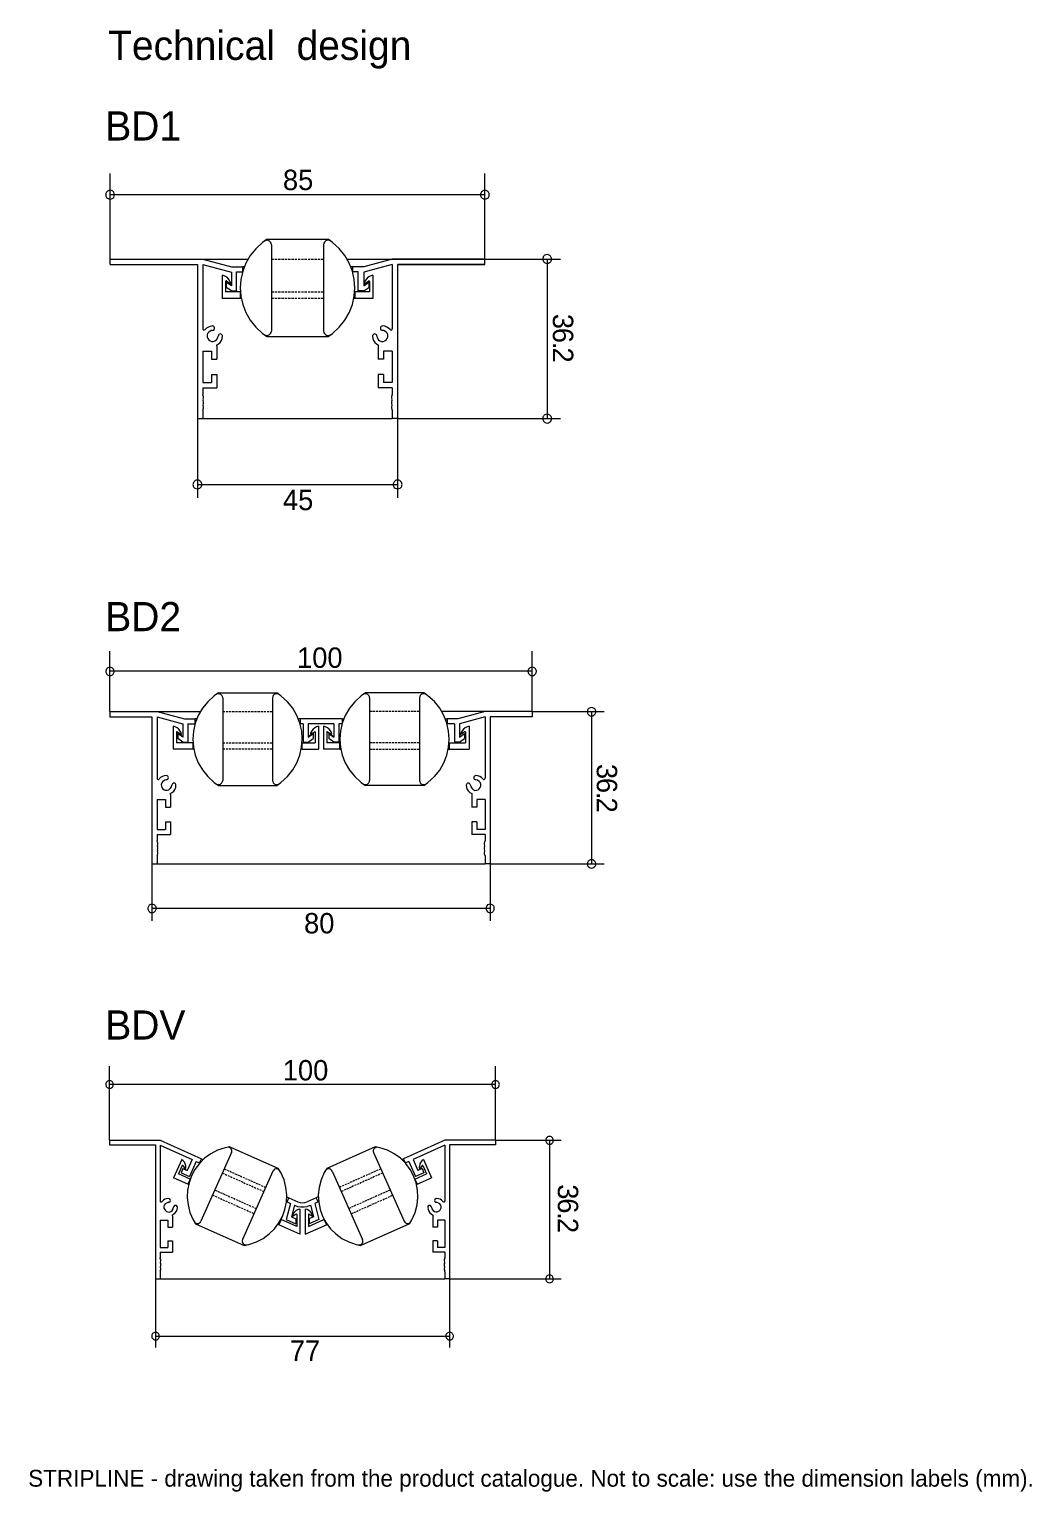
# Model space of a CAD drawing. Extents: x 0 to 239, y -13 to 335.
import ezdxf

# ---------------------------------------------------------------- set-up
doc = ezdxf.new("R2010")
doc.units = 0
for name, color, linetype in [('GEOMETRY', 7, 'Continuous'), ('NOTE', 1, 'Continuous'), ('TEXT', 7, 'Continuous')]:
    doc.layers.add(name, color=color, linetype=linetype)

msp = doc.modelspace()

# ---------------------------------------------------------------- linework, layer by layer
at = {"layer": 'GEOMETRY', "lineweight": 13}
for points in [[(19.49, 280.17), (19.49, 300.52)], [(108.69, 280.17), (108.69, 300.52)], [(108.69, 295.47), (19.49, 295.47)], [(56.83, 284.86), (55.78, 284.12), (54.15, 282.63), (52.81, 280.98), (51.78, 279.18), (51.04, 277.28), (50.59, 275.31), (50.44, 273.31), (50.59, 271.3), (51.04, 269.33), (51.78, 267.43), (52.81, 265.63), (54.15, 263.96), (55.78, 262.47), (56.83, 261.76)], [(57.88, 283.58), (57.82, 283.92), (57.68, 284.2), (57.45, 284.43), (57.14, 284.57), (56.83, 284.63), (56.52, 284.57), (56.2, 284.43)], [(56.83, 284.86), (71.36, 284.86)], [(57.88, 283.58), (57.88, 263.01)], [(71.95, 284.43), (71.67, 284.57), (71.36, 284.63), (71.01, 284.57), (70.73, 284.43), (70.5, 284.2), (70.36, 283.92), (70.3, 283.58)], [(70.3, 283.58), (70.3, 263.01)], [(71.36, 261.76), (72.38, 262.47), (74.01, 263.94), (75.35, 265.6), (76.39, 267.4), (77.14, 269.31), (77.59, 271.29), (77.74, 273.3), (77.59, 275.32), (77.14, 277.3), (76.4, 279.2), (75.36, 281), (74.02, 282.65), (72.38, 284.12), (71.36, 284.86)], [(19.49, 278.9), (19.49, 280.17), (41.54, 280.17)], [(19.49, 278.9), (40.26, 278.9)], [(40.26, 278.9), (40.26, 242.18)], [(41.54, 280.17), (48.35, 278.33)], [(41.54, 280.17), (52.29, 280.17)], [(41.54, 278.87), (41.54, 263.58)], [(41.54, 278.87), (48.35, 277.03)], [(57.88, 280.17), (58.45, 280.17)], [(58.7, 280.17), (59.24, 280.17)], [(59.5, 280.17), (60.03, 280.17)], [(60.29, 280.17), (60.8, 280.17)], [(61.08, 280.17), (61.59, 280.17)], [(61.85, 280.17), (62.39, 280.17)], [(62.65, 280.17), (63.18, 280.17)], [(63.44, 280.17), (63.95, 280.17)], [(64.21, 280.17), (64.74, 280.17)], [(65, 280.17), (65.54, 280.17)], [(65.79, 280.17), (66.3, 280.17)], [(66.59, 280.17), (67.1, 280.17)], [(67.36, 280.17), (67.89, 280.17)], [(68.15, 280.17), (68.69, 280.17)], [(68.94, 280.17), (69.45, 280.17)], [(69.74, 280.17), (70.3, 280.17)], [(75.87, 280.17), (86.65, 280.17)], [(86.65, 280.17), (79.84, 278.33)], [(86.65, 278.87), (79.84, 277.03)], [(86.65, 280.17), (108.69, 280.17)], [(108.69, 278.9), (108.69, 280.17), (86.65, 280.17)], [(86.65, 278.87), (86.65, 263.58)], [(87.89, 278.9), (108.69, 278.9), (108.69, 280.17)], [(108.69, 278.9), (87.89, 278.9)], [(87.9, 278.9), (87.9, 242.18)], [(108.69, 280.17), (126.65, 280.17)], [(123.5, 280.17), (123.5, 242.19)], [(46.13, 276.32), (46.13, 270.78)], [(47.15, 274.95), (48.23, 274.22), (48.09, 274.73), (47.86, 275.21), (47.52, 275.61), (47.13, 275.95), (46.64, 276.17), (46.13, 276.32)], [(48.35, 278.33), (50.98, 278.33)], [(48.35, 277.03), (48.35, 273.82)], [(49.59, 277.08), (50.98, 277.08)], [(49.59, 272.57), (49.59, 277.08)], [(50.98, 278.33), (50.98, 277.08)], [(51.41, 278.33), (50.98, 278.33)], [(50.98, 277.08), (50.98, 277.05)], [(77.2, 278.33), (76.77, 278.33)], [(77.2, 278.33), (77.2, 277.08)], [(79.84, 278.33), (77.2, 278.33)], [(77.2, 277.08), (77.2, 277.05)], [(78.56, 277.08), (77.2, 277.08)], [(78.56, 272.57), (78.56, 277.08)], [(79.84, 277.03), (79.84, 273.82)], [(82.02, 276.32), (81.51, 276.17), (81.06, 275.95), (80.63, 275.61), (80.32, 275.21), (80.07, 274.73), (79.92, 274.22)], [(82.02, 276.32), (82.02, 270.78)], [(47.15, 274.95), (47.07, 274.95), (47.01, 274.93), (46.98, 274.87)], [(46.98, 274.87), (46.98, 272.37)], [(50.45, 272.37), (46.98, 272.37)], [(47.1, 274.67), (47.1, 273.42)], [(48.35, 273.82), (47.1, 274.67)], [(48.35, 273.82), (47.1, 274.67)], [(48.35, 272.57), (47.1, 273.42)], [(48.35, 272.57), (49.59, 272.57)], [(50.45, 272.37), (50.45, 270.78)], [(50.45, 272.37), (50.47, 272.37)], [(57.88, 272.37), (58.45, 272.37)], [(58.7, 272.37), (59.24, 272.37)], [(59.5, 272.37), (60.03, 272.37)], [(60.29, 272.37), (60.8, 272.37)], [(61.08, 272.37), (61.59, 272.37)], [(61.85, 272.37), (62.39, 272.37)], [(62.65, 272.37), (63.18, 272.37)], [(63.44, 272.37), (63.95, 272.37)], [(64.21, 272.37), (64.74, 272.37)], [(65, 272.37), (65.54, 272.37)], [(65.79, 272.37), (66.3, 272.37)], [(66.59, 272.37), (67.1, 272.37)], [(67.36, 272.37), (67.89, 272.37)], [(68.15, 272.37), (68.69, 272.37)], [(68.94, 272.37), (69.45, 272.37)], [(69.74, 272.37), (70.3, 272.37)], [(77.71, 272.37), (77.74, 272.37)], [(77.74, 272.37), (77.74, 270.78)], [(81.2, 272.37), (77.74, 272.37)], [(79.84, 272.57), (78.56, 272.57)], [(79.84, 273.82), (81.09, 274.67)], [(79.84, 272.57), (81.09, 273.42)], [(79.92, 274.22), (81.03, 274.95)], [(81.2, 274.87), (81.17, 274.93), (81.11, 274.95), (81.03, 274.95)], [(81.09, 274.67), (81.09, 273.42)], [(81.2, 274.87), (81.2, 272.37)], [(50.45, 270.78), (46.13, 270.78)], [(50.67, 270.78), (50.44, 270.78)], [(58.45, 270.78), (57.88, 270.78)], [(59.24, 270.78), (58.7, 270.78)], [(60.03, 270.78), (59.5, 270.78)], [(60.8, 270.78), (60.29, 270.78)], [(61.59, 270.78), (61.08, 270.78)], [(62.39, 270.78), (61.85, 270.78)], [(63.18, 270.78), (62.64, 270.78)], [(63.95, 270.78), (63.44, 270.78)], [(64.74, 270.78), (64.21, 270.78)], [(65.54, 270.78), (65, 270.78)], [(66.3, 270.78), (65.79, 270.78)], [(67.1, 270.78), (66.59, 270.78)], [(67.89, 270.78), (67.36, 270.78)], [(68.69, 270.78), (68.15, 270.78)], [(69.45, 270.78), (68.94, 270.78)], [(70.3, 270.78), (69.74, 270.78)], [(77.74, 270.78), (77.48, 270.78)], [(82.02, 270.78), (77.74, 270.78)], [(41.54, 263.58), (41.56, 263.43), (41.68, 263.32), (41.82, 263.27), (41.96, 263.29), (42.08, 263.38)], [(43.83, 264.23), (43.32, 264.14), (42.87, 263.97), (42.44, 263.72), (42.08, 263.38)], [(43.86, 263.18), (43.52, 263.12), (43.01, 262.8), (42.7, 262.43), (42.57, 262.03), (42.58, 261.64), (42.73, 261.27), (42.97, 260.95), (43.29, 260.7), (43.66, 260.56), (44.05, 260.54), (44.45, 260.67), (44.82, 260.97), (45.14, 261.48), (45.2, 261.82)], [(43.86, 263.18), (44.06, 263.21), (44.15, 263.27), (44.22, 263.35), (44.28, 263.44), (44.33, 263.53), (44.35, 263.63), (44.36, 263.72), (44.36, 263.82), (44.33, 263.91), (44.29, 263.99), (44.22, 264.07), (44.14, 264.13), (44.03, 264.17), (43.84, 264.23)], [(44.83, 259.69), (45.31, 259.97), (45.68, 260.34), (45.99, 260.77), (46.16, 261.28), (46.25, 261.79)], [(46.25, 261.79), (46.22, 261.99), (46.1, 262.16), (45.93, 262.27), (45.73, 262.33), (45.54, 262.3), (45.37, 262.19), (45.25, 262.02), (45.2, 261.82)], [(56.2, 262.16), (56.52, 262.02), (56.83, 261.96), (57.14, 262.02), (57.45, 262.19), (57.68, 262.41), (57.82, 262.7), (57.88, 263.01)], [(56.83, 261.76), (71.36, 261.76)], [(70.3, 263.01), (70.36, 262.7), (70.5, 262.41), (70.73, 262.19), (71.01, 262.02), (71.36, 261.96), (71.67, 262.02), (71.95, 262.16)], [(82.99, 261.82), (82.93, 262.02), (82.82, 262.19), (82.65, 262.3), (82.45, 262.33), (82.25, 262.27), (82.08, 262.16), (81.97, 261.99), (81.94, 261.79)], [(81.94, 261.79), (82, 261.28), (82.19, 260.77), (82.48, 260.34), (82.87, 259.97), (83.33, 259.69)], [(82.99, 261.82), (83.04, 261.48), (83.35, 260.97), (83.72, 260.66), (84.11, 260.53), (84.5, 260.55), (84.87, 260.7), (85.19, 260.95), (85.44, 261.27), (85.59, 261.64), (85.61, 262.04), (85.48, 262.43), (85.17, 262.8), (84.66, 263.12), (84.32, 263.18)], [(84.35, 264.23), (84.15, 264.17), (83.98, 264.09), (83.87, 263.92), (83.81, 263.72), (83.84, 263.52), (83.95, 263.32), (84.12, 263.21), (84.32, 263.18)], [(86.11, 263.38), (85.74, 263.72), (85.31, 263.97), (84.86, 264.15), (84.35, 264.23)], [(86.11, 263.38), (86.22, 263.29), (86.36, 263.27), (86.5, 263.32), (86.62, 263.44), (86.65, 263.58)], [(41.54, 258.24), (43.64, 258.24)], [(41.54, 258.24), (41.54, 250.78)], [(43.64, 258.24), (43.64, 256.34)], [(44.83, 259.69), (44.77, 259.63), (44.8, 259.55), (44.88, 259.49)], [(44.88, 259.49), (44.88, 259.46)], [(44.88, 259.49), (44.88, 256.34)], [(83.3, 259.49), (83.38, 259.55), (83.38, 259.63), (83.33, 259.69)], [(83.3, 259.49), (83.3, 259.46)], [(83.3, 259.49), (83.3, 256.34)], [(86.65, 258.24), (84.55, 258.24)], [(84.55, 258.24), (84.55, 256.34)], [(86.65, 258.24), (86.65, 250.78)], [(43.64, 256.34), (44.88, 256.34)], [(84.55, 256.34), (83.3, 256.34)], [(41.54, 250.78), (43.64, 250.78)], [(43.64, 252.68), (43.64, 250.78)], [(43.64, 252.68), (44.88, 252.68)], [(44.88, 252.68), (44.88, 249.53)], [(83.3, 252.68), (83.3, 249.53)], [(84.55, 252.68), (83.3, 252.68)], [(84.55, 252.68), (84.55, 250.78)], [(86.65, 250.78), (84.55, 250.78)], [(41.54, 249.53), (44.88, 249.53)], [(41.54, 249.53), (41.54, 247.94)], [(41.62, 246.81), (41.73, 247.12), (41.71, 247.46), (41.59, 247.77), (41.54, 247.94)], [(86.65, 249.53), (83.3, 249.53)], [(86.59, 247.77), (86.48, 247.46), (86.45, 247.12), (86.56, 246.81)], [(86.59, 247.77), (86.65, 247.94)], [(86.65, 249.53), (86.65, 247.94)], [(41.59, 244.34), (41.54, 244.17)], [(41.54, 244.17), (41.54, 242.19)], [(41.62, 246.81), (41.59, 246.67), (41.62, 246.5)], [(41.62, 245.62), (41.59, 245.48), (41.62, 245.33)], [(41.59, 244.34), (41.71, 244.65), (41.74, 244.99), (41.62, 245.33)], [(41.62, 245.62), (41.73, 245.9), (41.73, 246.21), (41.62, 246.5)], [(86.56, 246.5), (86.45, 246.21), (86.45, 245.9), (86.56, 245.62)], [(86.56, 245.33), (86.45, 244.99), (86.48, 244.65), (86.59, 244.34)], [(86.56, 246.5), (86.59, 246.67), (86.56, 246.81)], [(86.56, 245.33), (86.59, 245.48), (86.56, 245.62)], [(86.65, 244.17), (86.59, 244.34)], [(86.65, 244.17), (86.65, 242.19)], [(40.26, 242.18), (41.54, 242.18)], [(40.26, 242.18), (40.26, 223.37)], [(41.54, 242.18), (86.65, 242.18)], [(87.89, 242.18), (86.65, 242.18)], [(87.89, 242.18), (126.65, 242.19)], [(87.89, 242.18), (87.89, 223.37)], [(40.26, 226.52), (87.89, 226.52)], [(19.46, 172.46), (19.46, 186.84)], [(119.95, 172.46), (119.95, 186.84)], [(119.95, 182.05), (19.46, 182.05)], [(45.28, 176.91), (44.29, 176.23), (42.73, 174.82), (41.46, 173.24), (40.47, 171.52), (39.76, 169.71), (39.33, 167.82), (39.19, 165.9), (39.33, 163.98), (39.76, 162.1), (40.47, 160.28), (41.46, 158.57), (42.73, 156.99), (44.29, 155.58), (45.28, 154.89)], [(46.28, 175.72), (46.22, 176.03), (46.16, 176.16), (46.09, 176.27), (46.01, 176.38), (45.92, 176.47), (45.82, 176.55), (45.72, 176.61), (45.61, 176.66), (45.49, 176.69), (45.37, 176.71), (45.24, 176.71), (45.11, 176.69), (44.97, 176.66), (44.69, 176.54)], [(45.28, 176.91), (59.16, 176.91)], [(46.28, 175.72), (46.28, 156.09)], [(59.72, 176.54), (59.44, 176.66), (59.13, 176.71), (58.82, 176.66), (58.56, 176.51), (58.33, 176.29), (58.19, 176.03), (58.13, 175.72)], [(58.13, 175.72), (58.13, 156.09)], [(59.16, 154.89), (60.12, 155.58), (61.68, 156.99), (62.95, 158.57), (63.94, 160.28), (64.65, 162.1), (65.07, 163.98), (65.22, 165.9), (65.08, 167.82), (64.65, 169.71), (63.94, 171.52), (62.95, 173.24), (61.68, 174.82), (60.12, 176.23), (59.16, 176.91)], [(80.26, 176.91), (79.27, 176.23), (77.71, 174.82), (76.44, 173.25), (75.45, 171.53), (74.74, 169.71), (74.32, 167.82), (74.18, 165.9), (74.32, 163.98), (74.75, 162.09), (75.45, 160.28), (76.44, 158.56), (77.71, 156.98), (79.27, 155.58), (80.26, 154.89)], [(81.26, 175.72), (81.2, 176.03), (81.14, 176.16), (81.07, 176.27), (80.99, 176.38), (80.9, 176.47), (80.81, 176.54), (80.7, 176.61), (80.59, 176.66), (80.47, 176.69), (80.35, 176.71), (80.22, 176.71), (80.09, 176.69), (79.95, 176.66), (79.67, 176.54)], [(94.14, 176.91), (80.26, 176.91)], [(81.26, 175.72), (81.26, 156.09)], [(94.7, 176.54), (94.42, 176.66), (94.11, 176.71), (93.8, 176.66), (93.54, 176.51), (93.31, 176.29), (93.17, 176.03), (93.12, 175.72)], [(93.12, 175.72), (93.12, 156.09)], [(94.14, 154.89), (95.1, 155.58), (96.66, 156.98), (97.93, 158.56), (98.93, 160.27), (99.63, 162.09), (100.06, 163.98), (100.2, 165.9), (100.06, 167.83), (99.64, 169.71), (98.93, 171.53), (97.94, 173.25), (96.66, 174.83), (95.1, 176.23), (94.14, 176.91)], [(19.46, 172.46), (30.67, 172.46)], [(19.46, 172.46), (19.46, 171.24)], [(19.46, 171.24), (29.45, 171.24)], [(29.45, 171.24), (29.45, 136.23)], [(30.67, 172.46), (37.17, 170.7)], [(30.67, 172.46), (40.97, 172.46)], [(30.67, 171.21), (30.67, 156.63)], [(30.67, 171.21), (36.77, 169.56)], [(37.17, 170.7), (39.66, 170.7)], [(39.66, 170.7), (39.66, 169.51)], [(40.12, 170.7), (39.69, 170.7)], [(46.28, 172.46), (46.81, 172.46)], [(47.07, 172.46), (47.58, 172.46)], [(47.83, 172.46), (48.32, 172.46)], [(48.57, 172.46), (49.08, 172.46)], [(49.34, 172.46), (49.82, 172.46)], [(50.08, 172.46), (50.59, 172.46)], [(50.84, 172.46), (51.32, 172.46)], [(51.58, 172.46), (52.09, 172.46)], [(52.32, 172.46), (52.83, 172.46)], [(53.08, 172.46), (53.59, 172.46)], [(53.82, 172.46), (54.33, 172.46)], [(54.59, 172.46), (55.1, 172.46)], [(55.33, 172.46), (55.84, 172.46)], [(56.09, 172.46), (56.57, 172.46)], [(56.83, 172.46), (57.34, 172.46)], [(57.59, 172.46), (58.13, 172.46)], [(64.69, 170.7), (64.29, 170.7)], [(64.69, 170.7), (64.69, 169.51)], [(74.7, 170.7), (64.69, 170.7)], [(74.7, 170.7), (74.7, 169.51)], [(74.7, 170.7), (75.1, 170.7)], [(81.82, 172.46), (81.26, 172.46)], [(82.56, 172.46), (82.05, 172.46)], [(83.3, 172.46), (82.82, 172.46)], [(84.07, 172.46), (83.55, 172.46)], [(84.8, 172.46), (84.32, 172.46)], [(85.57, 172.46), (85.06, 172.46)], [(86.31, 172.46), (85.82, 172.46)], [(87.07, 172.46), (86.56, 172.46)], [(87.81, 172.46), (87.33, 172.46)], [(88.58, 172.46), (88.07, 172.46)], [(89.31, 172.46), (88.8, 172.46)], [(90.08, 172.46), (89.57, 172.46)], [(90.82, 172.46), (90.31, 172.46)], [(91.58, 172.46), (91.07, 172.46)], [(92.32, 172.46), (91.81, 172.46)], [(93.12, 172.46), (92.58, 172.46)], [(108.75, 172.46), (98.45, 172.46)], [(99.27, 170.7), (99.7, 170.7)], [(99.73, 170.7), (99.73, 169.51)], [(102.22, 170.7), (99.73, 170.7)], [(108.75, 172.46), (102.22, 170.7)], [(108.75, 171.21), (102.62, 169.56)], [(119.95, 172.46), (108.75, 172.46)], [(108.75, 171.21), (108.75, 156.63)], [(119.95, 171.24), (109.94, 171.24)], [(109.94, 171.24), (109.94, 136.23)], [(119.95, 172.46), (137.09, 172.46)], [(119.95, 172.46), (119.95, 171.24)], [(134.08, 172.46), (134.08, 136.23)], [(34.5, 168.97), (34.5, 163.49)], [(35.44, 167.66), (36.49, 166.98), (36.37, 167.46), (36.12, 167.92), (35.81, 168.31), (35.41, 168.63), (34.98, 168.85), (34.5, 168.97)], [(35.44, 167.66), (35.38, 167.69), (35.32, 167.66), (35.29, 167.6)], [(35.29, 167.6), (35.29, 164.99)], [(35.58, 167.21), (35.58, 166.02)], [(36.77, 166.41), (35.58, 167.21)], [(36.77, 166.41), (35.58, 167.21)], [(36.77, 169.56), (36.77, 166.41)], [(37.96, 169.51), (37.96, 165.19)], [(37.96, 169.51), (39.66, 169.51)], [(39.69, 169.51), (39.69, 169.48)], [(65.45, 169.51), (64.69, 169.51)], [(65.45, 169.51), (65.45, 165.19)], [(72.74, 169.51), (66.64, 169.51)], [(66.65, 169.51), (66.65, 166.41)], [(69.11, 168.97), (68.63, 168.85), (68.18, 168.63), (67.81, 168.31), (67.5, 167.92), (67.24, 167.46), (67.13, 166.98)], [(68.32, 167.6), (68.29, 167.66), (68.23, 167.69), (68.18, 167.66), (67.13, 166.98)], [(67.84, 167.21), (67.84, 166.02)], [(68.32, 167.6), (68.32, 165)], [(69.11, 168.97), (69.11, 163.49)], [(70.28, 168.97), (70.28, 163.49)], [(71.24, 167.66), (72.26, 166.98), (72.15, 167.46), (71.92, 167.92), (71.61, 168.31), (71.21, 168.63), (70.76, 168.85), (70.28, 168.97)], [(71.24, 167.66), (71.16, 167.69), (71.1, 167.66), (71.07, 167.6)], [(71.07, 167.6), (71.07, 164.99)], [(71.55, 167.21), (71.55, 166.02)], [(72.74, 169.51), (72.74, 166.41)], [(74.7, 169.51), (73.96, 169.51)], [(73.96, 169.51), (73.96, 165.19)], [(99.7, 169.51), (99.7, 169.48)], [(101.43, 169.51), (99.73, 169.51)], [(101.43, 169.51), (101.43, 165.19)], [(102.62, 169.56), (102.62, 166.41)], [(102.62, 166.41), (103.84, 167.21)], [(102.62, 166.41), (103.84, 167.21)], [(104.92, 168.97), (104.44, 168.85), (103.98, 168.63), (103.58, 168.31), (103.27, 167.92), (103.05, 167.46), (102.9, 166.98)], [(104.1, 167.6), (104.1, 167.66), (104.01, 167.69), (103.95, 167.66), (102.9, 166.98)], [(103.84, 167.21), (103.84, 166.02)], [(104.1, 167.6), (104.1, 164.99)], [(104.92, 168.97), (104.92, 163.49)], [(39.18, 164.99), (35.29, 164.99)], [(36.77, 165.19), (35.58, 166.02)], [(36.77, 165.19), (37.96, 165.19)], [(39.18, 164.99), (39.18, 163.49)], [(39.18, 164.99), (39.24, 164.99)], [(46.28, 164.99), (46.81, 164.99)], [(47.07, 164.99), (47.58, 164.99)], [(47.83, 164.99), (48.32, 164.99)], [(48.57, 164.99), (49.08, 164.99)], [(49.34, 164.99), (49.82, 164.99)], [(50.08, 164.99), (50.59, 164.99)], [(50.84, 164.99), (51.32, 164.99)], [(51.58, 164.99), (52.09, 164.99)], [(52.32, 164.99), (52.83, 164.99)], [(53.08, 164.99), (53.59, 164.99)], [(53.82, 164.99), (54.33, 164.99)], [(54.59, 164.99), (55.1, 164.99)], [(55.33, 164.99), (55.84, 164.99)], [(56.09, 164.99), (56.57, 164.99)], [(56.83, 164.99), (57.34, 164.99)], [(57.59, 164.99), (58.13, 164.99)], [(65.23, 165), (65.2, 165)], [(65.23, 163.49), (65.23, 165), (68.32, 165)], [(65.45, 165.19), (66.64, 165.19), (67.84, 166.02)], [(74.19, 163.49), (74.19, 164.99), (71.07, 164.99)], [(73.96, 165.19), (72.74, 165.19), (71.55, 166.02)], [(74.19, 164.99), (74.22, 164.99)], [(81.82, 164.99), (81.26, 164.99)], [(82.56, 164.99), (82.05, 164.99)], [(83.3, 164.99), (82.82, 164.99)], [(84.07, 164.99), (83.55, 164.99)], [(84.8, 164.99), (84.32, 164.99)], [(85.57, 164.99), (85.06, 164.99)], [(86.31, 164.99), (85.82, 164.99)], [(87.07, 164.99), (86.56, 164.99)], [(87.81, 164.99), (87.33, 164.99)], [(88.58, 164.99), (88.07, 164.99)], [(89.31, 164.99), (88.8, 164.99)], [(90.08, 164.99), (89.57, 164.99)], [(90.82, 164.99), (90.31, 164.99)], [(91.58, 164.99), (91.07, 164.99)], [(92.32, 164.99), (91.81, 164.99)], [(93.12, 164.99), (92.58, 164.99)], [(100.21, 164.99), (100.18, 164.99)], [(100.21, 165), (100.21, 163.49)], [(100.21, 164.99), (104.1, 164.99)], [(102.62, 165.19), (101.43, 165.19)], [(102.62, 165.19), (103.84, 166.02)], [(39.18, 163.49), (34.5, 163.49)], [(39.41, 163.49), (39.18, 163.49)], [(46.81, 163.49), (46.28, 163.49)], [(47.58, 163.49), (47.07, 163.49)], [(48.32, 163.49), (47.84, 163.49)], [(49.08, 163.49), (48.57, 163.49)], [(49.82, 163.49), (49.34, 163.49)], [(50.59, 163.49), (50.08, 163.49)], [(51.32, 163.49), (50.84, 163.49)], [(52.09, 163.49), (51.58, 163.49)], [(52.83, 163.49), (52.32, 163.49)], [(53.59, 163.49), (53.08, 163.49)], [(54.33, 163.49), (53.82, 163.49)], [(55.1, 163.49), (54.59, 163.49)], [(55.84, 163.49), (55.33, 163.49)], [(56.57, 163.49), (56.09, 163.49)], [(57.34, 163.49), (56.83, 163.49)], [(58.13, 163.49), (57.59, 163.49)], [(65.23, 163.49), (65, 163.49)], [(65.23, 163.49), (69.11, 163.49)], [(74.19, 163.49), (70.28, 163.49)], [(74.19, 163.49), (74.39, 163.49)], [(81.26, 163.49), (81.82, 163.49)], [(82.05, 163.49), (82.56, 163.49)], [(82.82, 163.49), (83.3, 163.49)], [(83.55, 163.49), (84.07, 163.49)], [(84.32, 163.49), (84.8, 163.49)], [(85.06, 163.49), (85.57, 163.49)], [(85.82, 163.49), (86.31, 163.49)], [(86.56, 163.49), (87.07, 163.49)], [(87.33, 163.49), (87.81, 163.49)], [(88.07, 163.49), (88.58, 163.49)], [(88.8, 163.49), (89.31, 163.49)], [(89.57, 163.49), (90.08, 163.49)], [(90.31, 163.49), (90.82, 163.49)], [(91.07, 163.49), (91.58, 163.49)], [(91.81, 163.49), (92.32, 163.49)], [(92.58, 163.49), (93.12, 163.49)], [(99.98, 163.49), (100.21, 163.49)], [(100.21, 163.49), (104.92, 163.49)], [(32.86, 157.25), (32.37, 157.17), (31.95, 157.02), (31.52, 156.77), (31.18, 156.43)], [(32.88, 156.23), (33.08, 156.29), (33.22, 156.4), (33.34, 156.57), (33.36, 156.74), (33.31, 156.94), (33.2, 157.11), (33.05, 157.19), (32.86, 157.25)], [(106.54, 157.25), (106.36, 157.19), (106.19, 157.11), (106.08, 156.94), (106.02, 156.74), (106.05, 156.57), (106.17, 156.4), (106.34, 156.29), (106.51, 156.23)], [(108.21, 156.43), (107.87, 156.77), (107.47, 157.02), (107.02, 157.16), (106.53, 157.25)], [(30.67, 156.63), (30.7, 156.48), (30.78, 156.37), (30.93, 156.34), (31.07, 156.34), (31.18, 156.43)], [(32.88, 156.23), (32.49, 156.17), (32.04, 155.85), (31.77, 155.49), (31.65, 155.12), (31.68, 154.74), (31.81, 154.4), (32.04, 154.1), (32.34, 153.88), (32.68, 153.74), (33.05, 153.73), (33.43, 153.84), (33.79, 154.12), (34.1, 154.58), (34.16, 154.95)], [(33.82, 152.94), (34.27, 153.19), (34.64, 153.53), (34.93, 153.96), (35.1, 154.41), (35.15, 154.92)], [(35.15, 154.92), (35.13, 155.12), (35.04, 155.29), (34.87, 155.41), (34.67, 155.43), (34.47, 155.41), (34.33, 155.29), (34.22, 155.15), (34.16, 154.95)], [(44.69, 155.29), (44.97, 155.15), (45.1, 155.11), (45.24, 155.1), (45.37, 155.1), (45.49, 155.12), (45.62, 155.15), (45.73, 155.2), (45.84, 155.27), (45.93, 155.35), (46.02, 155.44), (46.1, 155.55), (46.17, 155.67), (46.22, 155.8), (46.28, 156.09)], [(45.28, 154.89), (59.16, 154.89)], [(58.13, 156.09), (58.19, 155.8), (58.33, 155.52), (58.56, 155.29), (58.82, 155.15), (59.13, 155.09), (59.44, 155.15), (59.72, 155.29)], [(79.67, 155.29), (79.95, 155.15), (80.09, 155.11), (80.22, 155.1), (80.35, 155.1), (80.48, 155.12), (80.6, 155.15), (80.71, 155.2), (80.82, 155.27), (80.92, 155.35), (81.01, 155.44), (81.08, 155.55), (81.15, 155.67), (81.2, 155.8), (81.26, 156.09)], [(94.14, 154.89), (80.26, 154.89)], [(93.12, 156.09), (93.17, 155.8), (93.31, 155.52), (93.54, 155.29), (93.8, 155.15), (94.11, 155.09), (94.42, 155.15), (94.7, 155.29)], [(105.23, 154.95), (105.2, 155.15), (105.09, 155.29), (104.92, 155.41), (104.72, 155.43), (104.52, 155.41), (104.38, 155.29), (104.27, 155.12), (104.24, 154.92)], [(104.24, 154.92), (104.29, 154.41), (104.49, 153.96), (104.78, 153.53), (105.14, 153.19), (105.57, 152.94)], [(105.23, 154.95), (105.32, 154.58), (105.62, 154.12), (105.97, 153.84), (106.33, 153.72), (106.7, 153.74), (107.05, 153.88), (107.35, 154.1), (107.58, 154.4), (107.72, 154.75), (107.74, 155.12), (107.63, 155.5), (107.36, 155.86), (106.9, 156.17), (106.51, 156.23)], [(108.21, 156.43), (108.32, 156.34), (108.46, 156.34), (108.61, 156.37), (108.69, 156.48), (108.75, 156.62)], [(30.67, 151.55), (32.66, 151.55)], [(30.67, 151.55), (30.67, 144.43)], [(32.66, 151.55), (32.66, 149.73)], [(32.66, 149.73), (33.88, 149.73)], [(33.82, 152.94), (33.76, 152.85), (33.79, 152.77), (33.88, 152.74)], [(33.88, 152.74), (33.88, 152.71)], [(33.88, 152.74), (33.88, 149.73)], [(105.54, 152.74), (105.63, 152.77), (105.63, 152.85), (105.57, 152.94)], [(105.54, 152.74), (105.54, 152.71)], [(105.54, 152.74), (105.54, 149.73)], [(106.73, 149.73), (105.54, 149.73)], [(108.75, 151.55), (106.73, 151.55)], [(106.73, 151.55), (106.73, 149.73)], [(108.75, 151.55), (108.75, 144.43)], [(32.66, 146.24), (32.66, 144.43)], [(32.66, 146.24), (33.88, 146.24)], [(33.88, 146.24), (33.88, 143.23)], [(105.54, 146.24), (105.54, 143.23)], [(106.73, 146.24), (105.54, 146.24)], [(106.73, 146.24), (106.73, 144.43)], [(30.67, 144.43), (32.66, 144.43)], [(30.67, 143.23), (33.88, 143.23)], [(30.67, 143.23), (30.67, 141.73)], [(108.75, 143.23), (105.54, 143.23)], [(108.75, 144.43), (106.73, 144.43)], [(108.75, 143.23), (108.75, 141.73)], [(30.76, 140.62), (30.84, 140.94), (30.84, 141.25), (30.7, 141.56), (30.67, 141.73)], [(30.76, 140.62), (30.73, 140.48), (30.76, 140.34)], [(30.76, 139.49), (30.73, 139.35), (30.76, 139.21)], [(30.76, 139.49), (30.84, 139.77), (30.84, 140.06), (30.76, 140.34)], [(108.69, 141.56), (108.55, 141.25), (108.55, 140.94), (108.63, 140.62)], [(108.63, 140.34), (108.55, 140.06), (108.55, 139.77), (108.63, 139.49)], [(108.63, 140.34), (108.69, 140.48), (108.63, 140.62)], [(108.63, 139.21), (108.69, 139.35), (108.63, 139.49)], [(108.69, 141.56), (108.75, 141.73)], [(29.45, 136.23), (30.67, 136.23)], [(29.45, 136.23), (29.45, 122.64)], [(30.7, 138.3), (30.67, 138.13)], [(30.67, 138.13), (30.67, 136.23)], [(30.67, 136.23), (108.75, 136.23)], [(30.7, 138.3), (30.84, 138.58), (30.84, 138.89), (30.76, 139.21)], [(108.63, 139.21), (108.55, 138.89), (108.55, 138.58), (108.69, 138.3)], [(108.75, 138.13), (108.69, 138.3)], [(108.75, 138.13), (108.75, 136.23)], [(109.94, 136.23), (108.75, 136.23)], [(109.94, 136.23), (137.09, 136.23)], [(109.94, 136.23), (109.94, 122.64)], [(29.45, 125.64), (109.94, 125.64)], [(19.35, 70.43), (19.35, 88.11)], [(111.22, 70.43), (111.22, 88.11)], [(111.22, 83.71), (19.35, 83.71)], [(19.35, 70.43), (31.38, 70.43)], [(19.35, 70.43), (19.35, 69.32)], [(31.38, 70.43), (41.22, 66.03)], [(99.19, 70.43), (89.34, 66.03)], [(111.22, 70.43), (99.19, 70.43)], [(111.22, 70.43), (126.82, 70.43)], [(111.22, 70.43), (111.22, 69.32)], [(124.07, 70.43), (124.07, 37.43)], [(19.35, 69.32), (30.3, 69.32)], [(30.3, 69.32), (30.3, 37.43)], [(31.38, 69.24), (31.38, 56.02)], [(31.38, 69.24), (38.98, 65.83)], [(48.01, 68.87), (46.87, 68.64), (45.07, 68.05), (43.43, 67.22), (41.98, 66.16), (40.73, 64.91), (39.68, 63.5), (38.86, 61.96), (38.27, 60.32), (37.93, 58.59), (37.84, 56.83), (38.03, 55.04), (38.5, 53.27), (39.27, 51.54), (39.83, 50.57)], [(48.37, 67.51), (41.11, 51.2)], [(48.37, 67.51), (48.46, 67.76), (48.45, 67.91), (48.43, 68.05), (48.41, 68.16), (48.37, 68.27), (48.33, 68.36), (48.28, 68.45), (48.21, 68.52), (48.14, 68.59), (48.04, 68.64), (47.93, 68.7), (47.81, 68.74), (47.66, 68.79), (47.38, 68.76)], [(48.01, 68.87), (59.53, 63.74)], [(82.59, 68.87), (71.04, 63.74)], [(83.21, 68.76), (82.93, 68.79), (82.79, 68.75), (82.67, 68.71), (82.56, 68.65), (82.46, 68.59), (82.38, 68.53), (82.3, 68.45), (82.24, 68.36), (82.2, 68.26), (82.16, 68.16), (82.13, 68.04), (82.11, 67.91), (82.11, 67.76), (82.19, 67.51)], [(82.19, 67.51), (89.46, 51.2)], [(90.73, 50.57), (91.33, 51.54), (92.09, 53.27), (92.55, 55.04), (92.73, 56.83), (92.65, 58.6), (92.3, 60.32), (91.71, 61.97), (90.88, 63.51), (89.84, 64.92), (88.58, 66.17), (87.13, 67.22), (85.5, 68.06), (83.7, 68.64), (82.59, 68.87)], [(99.19, 69.24), (91.58, 65.83)], [(99.19, 69.24), (99.19, 56.02)], [(111.22, 69.32), (100.29, 69.32)], [(100.29, 69.32), (100.29, 37.43)], [(36.52, 65.86), (34.56, 61.49)], [(36.66, 64.42), (35.78, 62.43)], [(36.83, 63.71), (36.4, 62.71)], [(36.4, 62.71), (38.39, 61.83)], [(36.83, 64.44), (37.45, 63.48), (37.51, 63.93), (37.48, 64.39), (37.37, 64.81), (37.17, 65.24), (36.88, 65.58), (36.51, 65.86)], [(36.83, 64.44), (36.77, 64.47), (36.71, 64.47), (36.66, 64.42)], [(36.83, 63.71), (37.85, 63.28)], [(38.98, 65.83), (37.85, 63.28)], [(39.98, 65.41), (38.39, 61.83)], [(39.98, 65.41), (40.8, 65.04)], [(40.63, 64.78), (40.63, 64.76)], [(40.8, 65.04), (41.22, 66.03), (41.65, 65.86)], [(40.8, 65.04), (40.83, 65.01)], [(46.67, 63.62), (47.13, 63.42)], [(47.32, 63.34), (47.75, 63.14)], [(47.95, 63.05), (48.37, 62.85)], [(48.57, 62.77), (49, 62.6)], [(58.25, 63.11), (50.98, 46.8)], [(51.38, 45.43), (52.49, 45.63), (54.3, 46.24), (55.93, 47.09), (57.38, 48.15), (58.64, 49.39), (59.68, 50.79), (60.51, 52.33), (61.1, 53.97), (61.44, 55.69), (61.53, 57.45), (61.34, 59.24), (60.88, 61.02), (60.12, 62.77), (59.52, 63.74)], [(59.86, 63.2), (59.69, 63.42), (59.44, 63.56), (59.18, 63.65), (58.9, 63.62), (58.62, 63.54), (58.42, 63.34), (58.25, 63.11)], [(71.04, 63.74), (70.45, 62.77), (69.69, 61.02), (69.22, 59.24), (69.04, 57.45), (69.13, 55.69), (69.47, 53.98), (70.06, 52.34), (70.89, 50.8), (71.93, 49.4), (73.18, 48.15), (74.64, 47.09), (76.27, 46.24), (78.08, 45.63), (79.19, 45.43)], [(72.32, 63.11), (72.18, 63.34), (71.95, 63.54), (71.7, 63.62), (71.41, 63.65), (71.13, 63.56), (70.87, 63.42), (70.7, 63.2)], [(72.32, 63.11), (79.58, 46.8)], [(81.99, 62.77), (81.57, 62.6)], [(82.62, 63.05), (82.19, 62.85)], [(83.24, 63.34), (82.82, 63.14)], [(83.92, 63.62), (83.44, 63.42)], [(89.34, 66.03), (88.92, 65.86)], [(89.8, 65.04), (89.34, 66.03)], [(89.8, 65.04), (89.74, 65.01)], [(90.59, 65.41), (89.8, 65.04)], [(89.97, 64.78), (89.97, 64.76)], [(90.59, 65.41), (92.18, 61.83)], [(91.58, 65.83), (92.75, 63.28)], [(94.19, 62.71), (92.18, 61.83)], [(93.74, 63.71), (92.75, 63.28)], [(94.05, 65.86), (93.71, 65.58), (93.43, 65.24), (93.2, 64.81), (93.09, 64.39), (93.06, 63.93), (93.14, 63.48)], [(93.91, 64.42), (93.85, 64.47), (93.8, 64.47), (93.74, 64.44), (93.14, 63.48)], [(93.74, 63.71), (94.19, 62.71)], [(93.91, 64.42), (94.79, 62.43)], [(94.05, 65.86), (96.01, 61.49)], [(37.96, 59.96), (34.56, 61.49)], [(38.53, 61.21), (35.78, 62.43)], [(38.53, 61.21), (37.96, 59.96)], [(38.16, 59.88), (37.96, 59.96)], [(38.53, 61.21), (38.56, 61.21)], [(46.22, 62.63), (46.67, 62.43)], [(46.9, 62.34), (47.3, 62.15)], [(47.52, 62.06), (47.92, 61.86)], [(48.15, 61.78), (48.54, 61.58)], [(48.77, 61.49), (49.17, 61.32)], [(49.2, 62.49), (49.62, 62.32)], [(49.39, 61.21), (49.79, 61.04)], [(49.82, 62.23), (50.25, 62.03)], [(50.02, 60.95), (50.42, 60.76)], [(50.45, 61.95), (50.87, 61.75)], [(50.64, 60.67), (51.04, 60.47)], [(51.07, 61.66), (51.49, 61.47)], [(51.27, 60.39), (51.67, 60.19)], [(51.69, 61.38), (52.12, 61.21)], [(51.89, 60.1), (52.29, 59.93)], [(52.32, 61.1), (52.74, 60.93)], [(52.52, 59.82), (52.91, 59.65)], [(52.94, 60.84), (53.37, 60.64)], [(53.14, 59.56), (53.54, 59.37)], [(53.57, 60.56), (53.99, 60.36)], [(53.76, 59.28), (54.16, 59.08)], [(54.19, 60.27), (54.62, 60.08)], [(54.82, 59.99), (55.24, 59.82)], [(55.44, 59.71), (55.87, 59.54)], [(56.06, 59.45), (56.54, 59.22)], [(74.5, 59.45), (74.05, 59.22)], [(75.13, 59.71), (74.7, 59.54)], [(75.75, 59.99), (75.33, 59.82)], [(76.38, 60.27), (75.95, 60.08)], [(76.83, 59.28), (76.4, 59.08)], [(77, 60.56), (76.58, 60.36)], [(77.45, 59.56), (77.03, 59.37)], [(77.62, 60.84), (77.2, 60.64)], [(78.08, 59.82), (77.65, 59.65)], [(78.25, 61.1), (77.82, 60.93)], [(78.7, 60.1), (78.28, 59.93)], [(78.87, 61.38), (78.45, 61.21)], [(79.33, 60.39), (78.9, 60.19)], [(79.5, 61.66), (79.07, 61.47)], [(79.95, 60.67), (79.53, 60.47)], [(80.12, 61.95), (79.7, 61.75)], [(80.58, 60.95), (80.15, 60.76)], [(80.75, 62.23), (80.32, 62.03)], [(81.2, 61.21), (80.77, 61.04)], [(81.37, 62.49), (80.94, 62.32)], [(81.82, 61.49), (81.4, 61.32)], [(82.45, 61.78), (82.02, 61.58)], [(83.07, 62.06), (82.65, 61.86)], [(83.7, 62.34), (83.27, 62.15)], [(84.35, 62.63), (83.89, 62.43)], [(92.04, 61.21), (92.01, 61.21)], [(92.04, 61.21), (94.79, 62.43)], [(92.04, 61.21), (92.6, 59.96)], [(92.41, 59.88), (92.6, 59.96)], [(92.6, 59.96), (96.01, 61.49)], [(31.38, 56.02), (31.41, 55.9), (31.52, 55.79), (31.64, 55.76), (31.75, 55.76), (31.86, 55.85)], [(33.39, 56.59), (32.94, 56.53), (32.54, 56.39), (32.17, 56.16), (31.86, 55.85)], [(33.39, 55.68), (33.62, 55.73), (33.79, 55.9), (33.85, 56.13), (33.79, 56.36), (33.62, 56.53), (33.39, 56.58)], [(44.32, 57.15), (43.86, 57.35)], [(44.43, 58.6), (44.88, 58.4)], [(44.94, 56.87), (44.54, 57.04)], [(45.08, 58.29), (45.51, 58.12)], [(45.57, 56.59), (45.17, 56.78)], [(45.71, 58.03), (46.13, 57.83)], [(46.19, 56.3), (45.79, 56.5)], [(46.33, 57.75), (46.76, 57.55)], [(46.81, 56.02), (46.42, 56.22)], [(46.96, 57.47), (47.38, 57.27)], [(47.44, 55.76), (47.04, 55.93)], [(47.58, 57.18), (48.01, 57.01)], [(48.2, 56.9), (48.63, 56.73)], [(48.83, 56.64), (49.25, 56.44)], [(49.45, 56.36), (49.88, 56.16)], [(50.08, 56.07), (50.5, 55.88)], [(50.7, 55.79), (51.13, 55.62)], [(54.39, 59), (54.79, 58.8)], [(55.01, 58.71), (55.41, 58.54)], [(55.64, 58.43), (56.09, 58.23)], [(61.45, 55.85), (61.6, 55.79)], [(61.54, 57.01), (62.05, 56.78)], [(61.6, 55.79), (62.05, 56.78)], [(61.6, 55.79), (62.39, 55.42)], [(62.05, 56.78), (64.18, 55.82), (64.72, 55.65), (65.28, 55.59), (65.85, 55.65), (66.39, 55.82)], [(68.55, 56.78), (66.39, 55.82)], [(68.97, 55.79), (68.18, 55.42)], [(69.03, 57.01), (68.55, 56.78)], [(68.97, 55.79), (68.55, 56.78)], [(69.11, 55.85), (68.97, 55.79)], [(74.96, 58.43), (74.48, 58.23)], [(75.58, 58.71), (75.16, 58.54)], [(76.21, 59), (75.78, 58.8)], [(79.87, 55.79), (79.44, 55.62)], [(80.49, 56.07), (80.06, 55.88)], [(81.11, 56.36), (80.69, 56.16)], [(81.74, 56.64), (81.31, 56.44)], [(82.36, 56.9), (81.94, 56.73)], [(82.99, 57.18), (82.56, 57.01)], [(83.13, 55.76), (83.55, 55.93)], [(83.61, 57.47), (83.18, 57.27)], [(83.75, 56.02), (84.18, 56.22)], [(84.24, 57.75), (83.81, 57.55)], [(84.38, 56.3), (84.8, 56.5)], [(84.86, 58.03), (84.43, 57.83)], [(85, 56.59), (85.43, 56.78)], [(85.48, 58.29), (85.06, 58.12)], [(85.63, 56.87), (86.05, 57.04)], [(86.16, 58.6), (85.68, 58.4)], [(86.25, 57.15), (86.7, 57.35)], [(97.2, 56.59), (96.97, 56.53), (96.8, 56.36), (96.72, 56.13), (96.78, 55.9), (96.95, 55.73), (97.17, 55.68)], [(98.7, 55.85), (98.39, 56.16), (98.02, 56.39), (97.63, 56.53), (97.2, 56.58)], [(98.7, 55.85), (98.82, 55.76), (98.93, 55.76), (99.07, 55.79), (99.16, 55.9), (99.19, 56.02)], [(33.39, 55.68), (33.05, 55.59), (32.63, 55.32), (32.38, 55), (32.28, 54.66), (32.31, 54.32), (32.44, 54.01), (32.65, 53.73), (32.92, 53.52), (33.24, 53.4), (33.58, 53.37), (33.92, 53.48), (34.23, 53.73), (34.5, 54.14), (34.59, 54.49)], [(34.27, 52.64), (34.22, 52.58), (34.22, 52.5), (34.3, 52.47)], [(34.27, 52.64), (34.67, 52.9), (35.01, 53.21), (35.27, 53.58), (35.44, 54), (35.49, 54.46)], [(34.3, 52.47), (34.3, 52.44)], [(34.3, 52.47), (34.3, 49.75)], [(35.49, 54.46), (35.44, 54.71), (35.27, 54.88), (35.04, 54.94), (34.81, 54.88), (34.64, 54.71), (34.59, 54.49)], [(48.06, 55.48), (47.67, 55.65)], [(48.69, 55.2), (48.29, 55.39)], [(49.31, 54.91), (48.91, 55.11)], [(49.93, 54.63), (49.54, 54.83)], [(50.56, 54.37), (50.16, 54.54)], [(51.18, 54.09), (50.79, 54.26)], [(51.32, 55.51), (51.75, 55.34)], [(51.81, 53.8), (51.41, 54)], [(51.95, 55.25), (52.37, 55.05)], [(52.43, 53.52), (52.04, 53.72)], [(52.57, 54.97), (53, 54.77)], [(53.06, 53.24), (52.66, 53.44)], [(53.2, 54.68), (53.62, 54.49)], [(53.74, 52.95), (53.28, 53.15)], [(53.82, 54.4), (54.3, 54.2)], [(62.39, 55.42), (61.37, 51.59)], [(61.43, 55.51), (61.43, 55.48)], [(63.41, 54.97), (62.67, 52.22)], [(62.67, 52.22), (63.69, 51.76)], [(64.63, 54.06), (64.21, 53.95), (63.78, 53.72), (63.44, 53.44), (63.16, 53.1), (62.93, 52.67), (62.82, 52.24)], [(63.89, 52.81), (63.89, 52.87), (63.84, 52.9), (63.75, 52.87), (62.82, 52.24)], [(63.41, 54.97), (64.12, 54.71), (64.89, 54.6), (65.65, 54.6), (66.42, 54.71), (67.13, 54.97)], [(63.89, 52.81), (63.89, 49.92)], [(64.63, 54.06), (64.63, 48.1)], [(65.94, 54.06), (65.94, 48.1)], [(67.75, 52.24), (67.64, 52.67), (67.44, 53.1), (67.16, 53.44), (66.79, 53.72), (66.39, 53.95), (65.94, 54.06)], [(66.82, 52.87), (66.76, 52.9), (66.7, 52.87), (66.67, 52.81)], [(66.67, 52.81), (66.67, 49.92)], [(67.75, 52.24), (66.82, 52.87)], [(67.89, 52.22), (66.87, 51.76)], [(67.16, 54.97), (67.89, 52.22)], [(68.18, 55.42), (69.2, 51.59)], [(69.14, 55.51), (69.14, 55.48)], [(76.75, 54.4), (76.29, 54.2)], [(76.83, 52.95), (77.31, 53.15)], [(77.37, 54.68), (76.94, 54.49)], [(77.51, 53.24), (77.94, 53.44)], [(77.99, 54.97), (77.57, 54.77)], [(78.14, 53.52), (78.56, 53.72)], [(78.62, 55.25), (78.19, 55.05)], [(78.76, 53.8), (79.19, 54)], [(79.24, 55.51), (78.82, 55.34)], [(79.38, 54.09), (79.81, 54.26)], [(80.01, 54.37), (80.43, 54.54)], [(80.63, 54.63), (81.06, 54.83)], [(81.26, 54.91), (81.68, 55.11)], [(81.88, 55.2), (82.31, 55.39)], [(82.5, 55.48), (82.93, 55.65)], [(96.01, 54.49), (95.92, 54.71), (95.75, 54.88), (95.53, 54.94), (95.3, 54.88), (95.13, 54.71), (95.1, 54.46)], [(95.1, 54.46), (95.16, 54), (95.33, 53.58), (95.58, 53.21), (95.92, 52.9), (96.32, 52.64)], [(96.01, 54.49), (96.07, 54.14), (96.35, 53.73), (96.67, 53.48), (97.01, 53.38), (97.35, 53.4), (97.66, 53.53), (97.94, 53.74), (98.14, 54.02), (98.27, 54.33), (98.29, 54.67), (98.18, 55.01), (97.93, 55.32), (97.51, 55.59), (97.17, 55.68)], [(96.26, 52.47), (96.35, 52.5), (96.35, 52.58), (96.32, 52.64)], [(96.26, 52.47), (96.26, 52.44)], [(96.26, 52.47), (96.26, 49.75)], [(31.38, 51.39), (33.22, 51.39)], [(31.38, 51.39), (31.38, 44.92)], [(33.22, 51.39), (33.22, 49.75)], [(33.22, 49.75), (34.3, 49.75)], [(39.49, 51.08), (39.69, 50.88), (39.92, 50.71), (40.2, 50.66), (40.49, 50.66), (40.74, 50.77), (40.97, 50.94), (41.11, 51.19)], [(39.83, 50.57), (51.38, 45.43)], [(59.61, 50.34), (59.44, 50.4)], [(60.18, 51.59), (59.61, 50.34)], [(64.63, 48.1), (59.61, 50.34)], [(60.15, 51.59), (60.18, 51.59)], [(63.89, 49.92), (60.18, 51.59)], [(61.37, 51.59), (63.69, 50.57)], [(63.7, 51.76), (63.7, 50.57)], [(65.94, 48.1), (70.96, 50.34)], [(66.67, 49.92), (70.39, 51.59)], [(66.87, 51.76), (66.87, 50.57)], [(69.2, 51.59), (66.87, 50.57)], [(70.39, 51.59), (70.96, 50.34)], [(70.42, 51.59), (70.39, 51.59)], [(70.96, 50.34), (71.13, 50.4)], [(90.73, 50.57), (79.19, 45.43)], [(89.46, 51.19), (89.6, 50.94), (89.82, 50.77), (90.08, 50.66), (90.36, 50.66), (90.65, 50.71), (90.9, 50.88), (91.07, 51.08)], [(97.37, 49.75), (96.26, 49.75)], [(99.19, 51.39), (97.37, 51.39)], [(97.37, 51.39), (97.37, 49.75)], [(99.19, 51.39), (99.19, 44.92)], [(33.22, 46.54), (33.22, 44.92)], [(33.22, 46.54), (34.3, 46.54)], [(34.3, 46.54), (34.3, 43.82)], [(50.98, 46.8), (50.93, 46.51), (50.93, 46.23), (51.04, 45.98), (51.21, 45.75), (51.44, 45.61), (51.72, 45.52), (52.01, 45.52)], [(78.56, 45.52), (78.85, 45.52), (78.98, 45.55), (79.1, 45.59), (79.2, 45.64), (79.3, 45.7), (79.39, 45.77), (79.46, 45.85), (79.53, 45.93), (79.58, 46.03), (79.62, 46.14), (79.65, 46.25), (79.66, 46.38), (79.67, 46.51), (79.58, 46.8)], [(96.26, 46.54), (96.26, 43.82)], [(97.37, 46.54), (96.26, 46.54)], [(97.37, 46.54), (97.37, 44.92)], [(31.38, 44.92), (33.22, 44.92)], [(31.38, 43.82), (34.3, 43.82)], [(31.38, 43.82), (31.38, 42.46)], [(31.46, 41.46), (31.55, 41.75), (31.55, 42.03), (31.44, 42.29), (31.38, 42.46)], [(99.19, 43.82), (96.26, 43.82)], [(99.19, 44.92), (97.37, 44.92)], [(99.13, 42.29), (99.02, 42.03), (99.02, 41.75), (99.1, 41.46)], [(99.13, 42.29), (99.19, 42.46)], [(99.19, 43.82), (99.19, 42.46)], [(31.44, 39.34), (31.38, 39.16)], [(31.38, 39.16), (31.38, 37.44)], [(31.46, 41.46), (31.44, 41.32), (31.46, 41.21)], [(31.46, 40.41), (31.44, 40.3), (31.46, 40.16)], [(31.44, 39.34), (31.55, 39.59), (31.55, 39.87), (31.46, 40.16)], [(31.46, 40.41), (31.55, 40.67), (31.55, 40.95), (31.46, 41.21)], [(99.1, 41.21), (99.02, 40.95), (99.02, 40.67), (99.1, 40.42)], [(99.1, 40.16), (99.02, 39.87), (99.02, 39.59), (99.13, 39.34)], [(99.1, 41.21), (99.13, 41.32), (99.1, 41.46)], [(99.1, 40.16), (99.13, 40.3), (99.1, 40.42)], [(99.19, 39.17), (99.13, 39.34)], [(99.19, 39.16), (99.19, 37.44)], [(30.3, 37.43), (31.38, 37.43)], [(30.3, 37.43), (30.3, 21.09)], [(31.38, 37.43), (99.19, 37.43)], [(100.29, 37.43), (99.19, 37.43)], [(100.29, 37.43), (126.82, 37.43)], [(100.29, 37.43), (100.29, 21.09)], [(30.3, 23.84), (100.29, 23.84)]]:
    msp.add_lwpolyline(points, dxfattribs=at)
for points in [[(19.49, 294.42), (19.8, 294.47), (20.12, 294.62), (20.34, 294.84), (20.48, 295.15), (20.54, 295.47), (20.48, 295.78), (20.34, 296.09), (20.12, 296.32), (19.8, 296.46), (19.49, 296.52), (19.18, 296.46), (18.87, 296.32), (18.64, 296.09), (18.5, 295.78), (18.44, 295.47), (18.5, 295.15), (18.64, 294.84), (18.87, 294.62), (19.18, 294.47), (19.49, 294.42)], [(108.69, 294.42), (109, 294.47), (109.32, 294.62), (109.54, 294.84), (109.68, 295.15), (109.74, 295.47), (109.68, 295.78), (109.54, 296.09), (109.32, 296.32), (109, 296.46), (108.69, 296.52), (108.35, 296.46), (108.16, 296.38), (108, 296.27), (107.87, 296.14), (107.77, 295.98), (107.7, 295.81), (107.66, 295.63), (107.65, 295.44), (107.67, 295.25), (107.72, 295.07), (107.8, 294.9), (107.92, 294.75), (108.07, 294.62), (108.35, 294.47), (108.69, 294.42)], [(123.5, 279.13), (123.81, 279.18), (124.1, 279.32), (124.26, 279.45), (124.39, 279.6), (124.47, 279.77), (124.53, 279.95), (124.55, 280.13), (124.53, 280.32), (124.49, 280.5), (124.41, 280.67), (124.31, 280.83), (124.17, 280.97), (124, 281.08), (123.81, 281.17), (123.5, 281.22), (123.16, 281.17), (122.98, 281.09), (122.82, 280.97), (122.69, 280.84), (122.59, 280.68), (122.52, 280.51), (122.47, 280.33), (122.46, 280.15), (122.47, 279.96), (122.52, 279.78), (122.61, 279.61), (122.72, 279.46), (122.88, 279.32), (123.16, 279.18), (123.5, 279.13)], [(123.5, 241.14), (123.81, 241.19), (124.1, 241.33), (124.25, 241.46), (124.37, 241.6), (124.46, 241.77), (124.52, 241.95), (124.55, 242.13), (124.54, 242.32), (124.5, 242.51), (124.42, 242.68), (124.32, 242.84), (124.18, 242.98), (124.01, 243.1), (123.81, 243.18), (123.5, 243.24), (123.16, 243.18), (122.97, 243.1), (122.82, 242.99), (122.69, 242.85), (122.58, 242.7), (122.51, 242.53), (122.47, 242.35), (122.46, 242.16), (122.48, 241.97), (122.53, 241.79), (122.61, 241.62), (122.73, 241.47), (122.88, 241.33), (123.16, 241.19), (123.5, 241.14)], [(40.26, 225.47), (40.6, 225.53), (40.88, 225.67), (41.04, 225.81), (41.15, 225.96), (41.24, 226.13), (41.29, 226.31), (41.3, 226.5), (41.29, 226.68), (41.25, 226.86), (41.17, 227.03), (41.07, 227.19), (40.94, 227.32), (40.78, 227.44), (40.6, 227.52), (40.26, 227.57), (39.95, 227.52), (39.76, 227.43), (39.59, 227.32), (39.46, 227.18), (39.35, 227.02), (39.27, 226.85), (39.23, 226.67), (39.21, 226.48), (39.23, 226.3), (39.29, 226.12), (39.37, 225.95), (39.5, 225.8), (39.66, 225.67), (39.95, 225.53), (40.26, 225.47)], [(87.89, 225.47), (88.24, 225.53), (88.52, 225.67), (88.68, 225.81), (88.8, 225.97), (88.89, 226.14), (88.94, 226.32), (88.96, 226.5), (88.94, 226.68), (88.9, 226.86), (88.82, 227.03), (88.71, 227.18), (88.58, 227.32), (88.42, 227.43), (88.24, 227.52), (87.89, 227.57), (87.58, 227.52), (87.4, 227.42), (87.23, 227.31), (87.1, 227.17), (86.99, 227.02), (86.91, 226.85), (86.86, 226.68), (86.85, 226.5), (86.87, 226.32), (86.92, 226.15), (87.01, 225.98), (87.13, 225.82), (87.3, 225.67), (87.58, 225.53), (87.89, 225.47)], [(19.46, 181.02), (19.75, 181.08), (20.03, 181.22), (20.18, 181.36), (20.3, 181.51), (20.38, 181.68), (20.43, 181.85), (20.45, 182.02), (20.44, 182.19), (20.39, 182.36), (20.32, 182.52), (20.22, 182.67), (20.09, 182.79), (19.93, 182.9), (19.75, 182.98), (19.46, 183.04), (19.15, 182.98), (18.97, 182.9), (18.81, 182.79), (18.68, 182.67), (18.58, 182.52), (18.51, 182.36), (18.46, 182.2), (18.45, 182.02), (18.46, 181.85), (18.51, 181.68), (18.6, 181.52), (18.72, 181.36), (18.87, 181.22), (19.15, 181.08), (19.46, 181.02)], [(119.95, 181.02), (120.27, 181.08), (120.52, 181.22), (120.67, 181.36), (120.79, 181.51), (120.87, 181.67), (120.92, 181.84), (120.94, 182.01), (120.93, 182.18), (120.89, 182.34), (120.82, 182.5), (120.72, 182.65), (120.6, 182.78), (120.44, 182.89), (120.27, 182.98), (119.95, 183.04), (119.64, 182.98), (119.46, 182.9), (119.3, 182.79), (119.17, 182.67), (119.07, 182.52), (119, 182.36), (118.95, 182.19), (118.94, 182.02), (118.96, 181.85), (119.01, 181.68), (119.09, 181.51), (119.21, 181.36), (119.36, 181.22), (119.64, 181.08), (119.95, 181.02)], [(134.08, 171.46), (134.37, 171.49), (134.65, 171.63), (134.8, 171.77), (134.92, 171.92), (135, 172.08), (135.05, 172.26), (135.07, 172.43), (135.06, 172.61), (135.02, 172.77), (134.95, 172.93), (134.85, 173.08), (134.72, 173.21), (134.56, 173.31), (134.37, 173.39), (134.08, 173.45), (133.77, 173.39), (133.58, 173.31), (133.42, 173.21), (133.29, 173.08), (133.19, 172.93), (133.12, 172.77), (133.08, 172.61), (133.07, 172.43), (133.09, 172.26), (133.14, 172.08), (133.22, 171.92), (133.34, 171.77), (133.49, 171.63), (133.77, 171.49), (134.08, 171.46)], [(66.65, 166.41), (67.84, 167.21), (66.65, 166.41)], [(72.74, 166.41), (71.55, 167.21), (72.74, 166.41)], [(134.08, 135.21), (134.37, 135.26), (134.65, 135.4), (134.8, 135.54), (134.92, 135.69), (135, 135.85), (135.05, 136.02), (135.07, 136.2), (135.06, 136.37), (135.02, 136.54), (134.95, 136.7), (134.85, 136.85), (134.72, 136.98), (134.56, 137.08), (134.37, 137.16), (134.08, 137.22), (133.77, 137.16), (133.58, 137.08), (133.42, 136.98), (133.29, 136.85), (133.19, 136.7), (133.12, 136.54), (133.08, 136.37), (133.07, 136.2), (133.09, 136.03), (133.14, 135.85), (133.22, 135.69), (133.34, 135.54), (133.49, 135.4), (133.77, 135.26), (134.08, 135.21)], [(29.45, 124.62), (29.76, 124.68), (30.05, 124.82), (30.2, 124.96), (30.32, 125.11), (30.4, 125.28), (30.45, 125.45), (30.47, 125.62), (30.45, 125.79), (30.41, 125.96), (30.33, 126.12), (30.23, 126.26), (30.1, 126.39), (29.94, 126.5), (29.76, 126.58), (29.45, 126.64), (29.14, 126.58), (28.96, 126.49), (28.81, 126.38), (28.68, 126.25), (28.59, 126.1), (28.52, 125.94), (28.47, 125.78), (28.46, 125.61), (28.48, 125.44), (28.53, 125.27), (28.62, 125.11), (28.73, 124.96), (28.88, 124.82), (29.14, 124.68), (29.45, 124.62)], [(109.94, 124.62), (110.25, 124.68), (110.54, 124.82), (110.68, 124.96), (110.78, 125.12), (110.86, 125.28), (110.91, 125.45), (110.92, 125.62), (110.91, 125.79), (110.87, 125.96), (110.8, 126.12), (110.7, 126.26), (110.58, 126.39), (110.43, 126.5), (110.25, 126.58), (109.94, 126.64), (109.63, 126.58), (109.34, 126.44), (109.12, 126.21), (108.97, 125.93), (108.95, 125.64), (108.97, 125.33), (109.12, 125.05), (109.34, 124.82), (109.63, 124.68), (109.94, 124.62)], [(19.35, 82.8), (19.63, 82.86), (19.89, 82.97), (20.03, 83.09), (20.13, 83.23), (20.21, 83.38), (20.25, 83.53), (20.27, 83.69), (20.25, 83.85), (20.21, 84.01), (20.15, 84.15), (20.06, 84.29), (19.94, 84.41), (19.8, 84.51), (19.63, 84.59), (19.35, 84.62), (19.07, 84.59), (18.9, 84.51), (18.76, 84.41), (18.65, 84.29), (18.56, 84.15), (18.5, 84), (18.46, 83.85), (18.45, 83.69), (18.47, 83.53), (18.51, 83.37), (18.58, 83.22), (18.68, 83.09), (18.81, 82.97), (19.07, 82.86), (19.35, 82.8)], [(111.22, 82.8), (111.5, 82.86), (111.76, 82.97), (111.89, 83.09), (112, 83.23), (112.07, 83.38), (112.12, 83.53), (112.13, 83.69), (112.12, 83.85), (112.08, 84.01), (112.01, 84.16), (111.92, 84.29), (111.81, 84.41), (111.66, 84.51), (111.5, 84.59), (111.22, 84.62), (110.93, 84.59), (110.77, 84.51), (110.63, 84.41), (110.52, 84.29), (110.43, 84.15), (110.36, 84), (110.33, 83.85), (110.32, 83.69), (110.33, 83.53), (110.38, 83.37), (110.45, 83.22), (110.55, 83.09), (110.68, 82.97), (110.93, 82.86), (111.22, 82.8)], [(124.07, 69.52), (124.35, 69.55), (124.61, 69.69), (124.75, 69.81), (124.85, 69.95), (124.93, 70.1), (124.97, 70.26), (124.99, 70.42), (124.97, 70.57), (124.93, 70.73), (124.87, 70.88), (124.77, 71.01), (124.66, 71.13), (124.52, 71.23), (124.35, 71.31), (124.07, 71.34), (123.79, 71.31), (123.62, 71.23), (123.49, 71.13), (123.37, 71.01), (123.28, 70.88), (123.22, 70.73), (123.18, 70.57), (123.17, 70.41), (123.18, 70.25), (123.23, 70.1), (123.3, 69.95), (123.4, 69.81), (123.53, 69.69), (123.79, 69.55), (124.07, 69.52)], [(124.07, 36.53), (124.35, 36.58), (124.61, 36.7), (124.75, 36.82), (124.85, 36.96), (124.93, 37.1), (124.97, 37.26), (124.99, 37.42), (124.97, 37.58), (124.93, 37.73), (124.87, 37.88), (124.77, 38.02), (124.66, 38.14), (124.52, 38.24), (124.35, 38.31), (124.07, 38.34), (123.79, 38.31), (123.62, 38.24), (123.48, 38.14), (123.37, 38.02), (123.28, 37.88), (123.22, 37.73), (123.18, 37.58), (123.17, 37.42), (123.18, 37.26), (123.23, 37.1), (123.3, 36.95), (123.4, 36.82), (123.53, 36.7), (123.79, 36.58), (124.07, 36.53)], [(30.3, 22.91), (30.59, 22.97), (30.84, 23.11), (30.97, 23.23), (31.07, 23.36), (31.14, 23.51), (31.19, 23.67), (31.2, 23.83), (31.19, 24), (31.15, 24.15), (31.08, 24.3), (30.99, 24.43), (30.88, 24.54), (30.74, 24.63), (30.59, 24.7), (30.3, 24.75), (30.02, 24.7), (29.86, 24.63), (29.72, 24.54), (29.6, 24.42), (29.51, 24.29), (29.44, 24.14), (29.4, 23.99), (29.39, 23.83), (29.4, 23.67), (29.45, 23.51), (29.52, 23.36), (29.63, 23.23), (29.76, 23.11), (30.02, 22.97), (30.3, 22.91)], [(100.29, 22.91), (100.58, 22.97), (100.8, 23.11), (100.94, 23.21), (101.05, 23.34), (101.13, 23.48), (101.18, 23.64), (101.19, 23.8), (101.19, 23.96), (101.15, 24.11), (101.09, 24.26), (101, 24.4), (100.88, 24.52), (100.74, 24.62), (100.58, 24.7), (100.29, 24.75), (100.01, 24.7), (99.84, 24.62), (99.7, 24.52), (99.58, 24.41), (99.49, 24.28), (99.42, 24.14), (99.38, 23.99), (99.36, 23.83), (99.38, 23.67), (99.43, 23.52), (99.5, 23.37), (99.61, 23.23), (99.75, 23.11), (100.01, 22.97), (100.29, 22.91)]]:
    msp.add_lwpolyline(points, close=True, dxfattribs=at)

# ---------------------------------------------------------------- texts
at = {"layer": 'NOTE'}
msp.add_text('STRIPLINE - drawing taken from the product catalogue. Not to scale: use the dimension labels (mm).', height=4, dxfattribs=at).set_placement((0, -12))
at = {"layer": 'TEXT'}
for s, height, p in [('Technical  design', 6.9362, (19.01, 327.55)), ('BD1', 6.936, (18.34, 308.37)), ('85', 4.855, (60.62, 296.57)), ('45', 4.855, (60.62, 220.4)), ('BD2', 6.936, (18.34, 191.6)), ('100', 4.855, (63.98, 182.87)), ('80', 4.855, (65.65, 119.67)), ('BDV', 6.936, (18.34, 94.41)), ('100', 4.855, (60.59, 84.68)), ('77', 4.855, (62.26, 17.94))]:
    msp.add_text(s, height=height, dxfattribs=at).set_placement(p)
for s, p in [('3', (124.86, 267.13)), ('6', (124.86, 263.8)), ('.', (124.86, 260.47)), ('2', (124.86, 259.12)), ('3', (135.31, 160.01)), ('6', (135.31, 156.68)), ('.', (135.31, 153.35)), ('2', (135.31, 152)), ('3', (126.04, 59.97)), ('6', (126.04, 56.64)), ('.', (126.04, 53.31)), ('2', (126.04, 51.96))]:
    msp.add_text(s, height=4.86, rotation=270, dxfattribs=at).set_placement(p)

doc.saveas('drawing.dxf')
